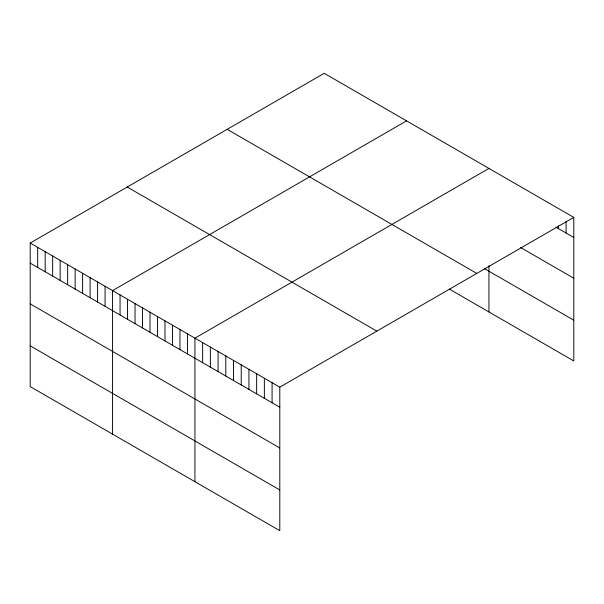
<?xml version="1.0" encoding="UTF-8"?>
<svg xmlns="http://www.w3.org/2000/svg" width="604" height="604" viewBox="0 0 604 604"><rect width="100%" height="100%" fill="white"/><g stroke="black" fill="none" stroke-linecap="round" stroke-linejoin="round"><path stroke-width="0.91" d="M30.2 243.05L279.795 387.149L279.795 530.689L30.2 386.59L30.2 243.05L324.205 73.31L573.8 217.41L573.8 360.95L449.255 289.044M406.567 120.86L112.563 290.607L112.57 434.14M488.938 168.418L194.933 338.157L194.933 481.698M279.795 387.149L573.8 217.41M556.058 227.24L573.8 237.485M520.565 247.497L573.8 278.225M484.446 268.614L573.8 320.203M227.179 129.324L476.783 273.423M127.225 187.036L376.821 331.135M30.2 263.118L279.795 407.224M30.2 303.865L279.795 447.972M30.2 345.843L279.795 489.95M566.084 221.17L566.084 233.031M558.368 225.836L558.368 228.576M488.938 265.617L488.938 311.958M272.079 382.702L272.079 402.77M264.363 378.247L264.363 398.315M256.655 373.793L256.655 393.861M248.939 369.338L248.939 389.406M241.222 364.884L241.222 384.952M233.506 360.429L233.506 380.497M225.79 355.975L225.79 376.043M218.074 351.52L218.074 371.588M210.366 347.066L210.366 367.134M202.65 342.611L202.65 362.679M187.444 333.831L187.444 353.906M179.954 329.512L179.954 349.58M172.472 325.186L172.472 345.262M164.983 320.867L164.983 340.935M157.493 316.541L157.493 336.609M150.003 312.215L150.003 332.291M142.521 307.897L142.521 327.964M135.032 303.57L135.032 323.646M127.542 299.252L127.542 319.32M120.053 294.926L120.053 315.001M105.081 286.281L105.081 306.349M97.591 281.955L97.591 302.03M90.102 277.636L90.102 297.704M82.612 273.31L82.612 293.385M75.13 268.991L75.13 289.059M67.64 264.665L67.64 284.733M60.151 260.339L60.151 280.415M52.661 256.021L52.661 276.088M45.179 251.694L45.179 271.77M37.69 247.376L37.69 267.444"/></g></svg>
